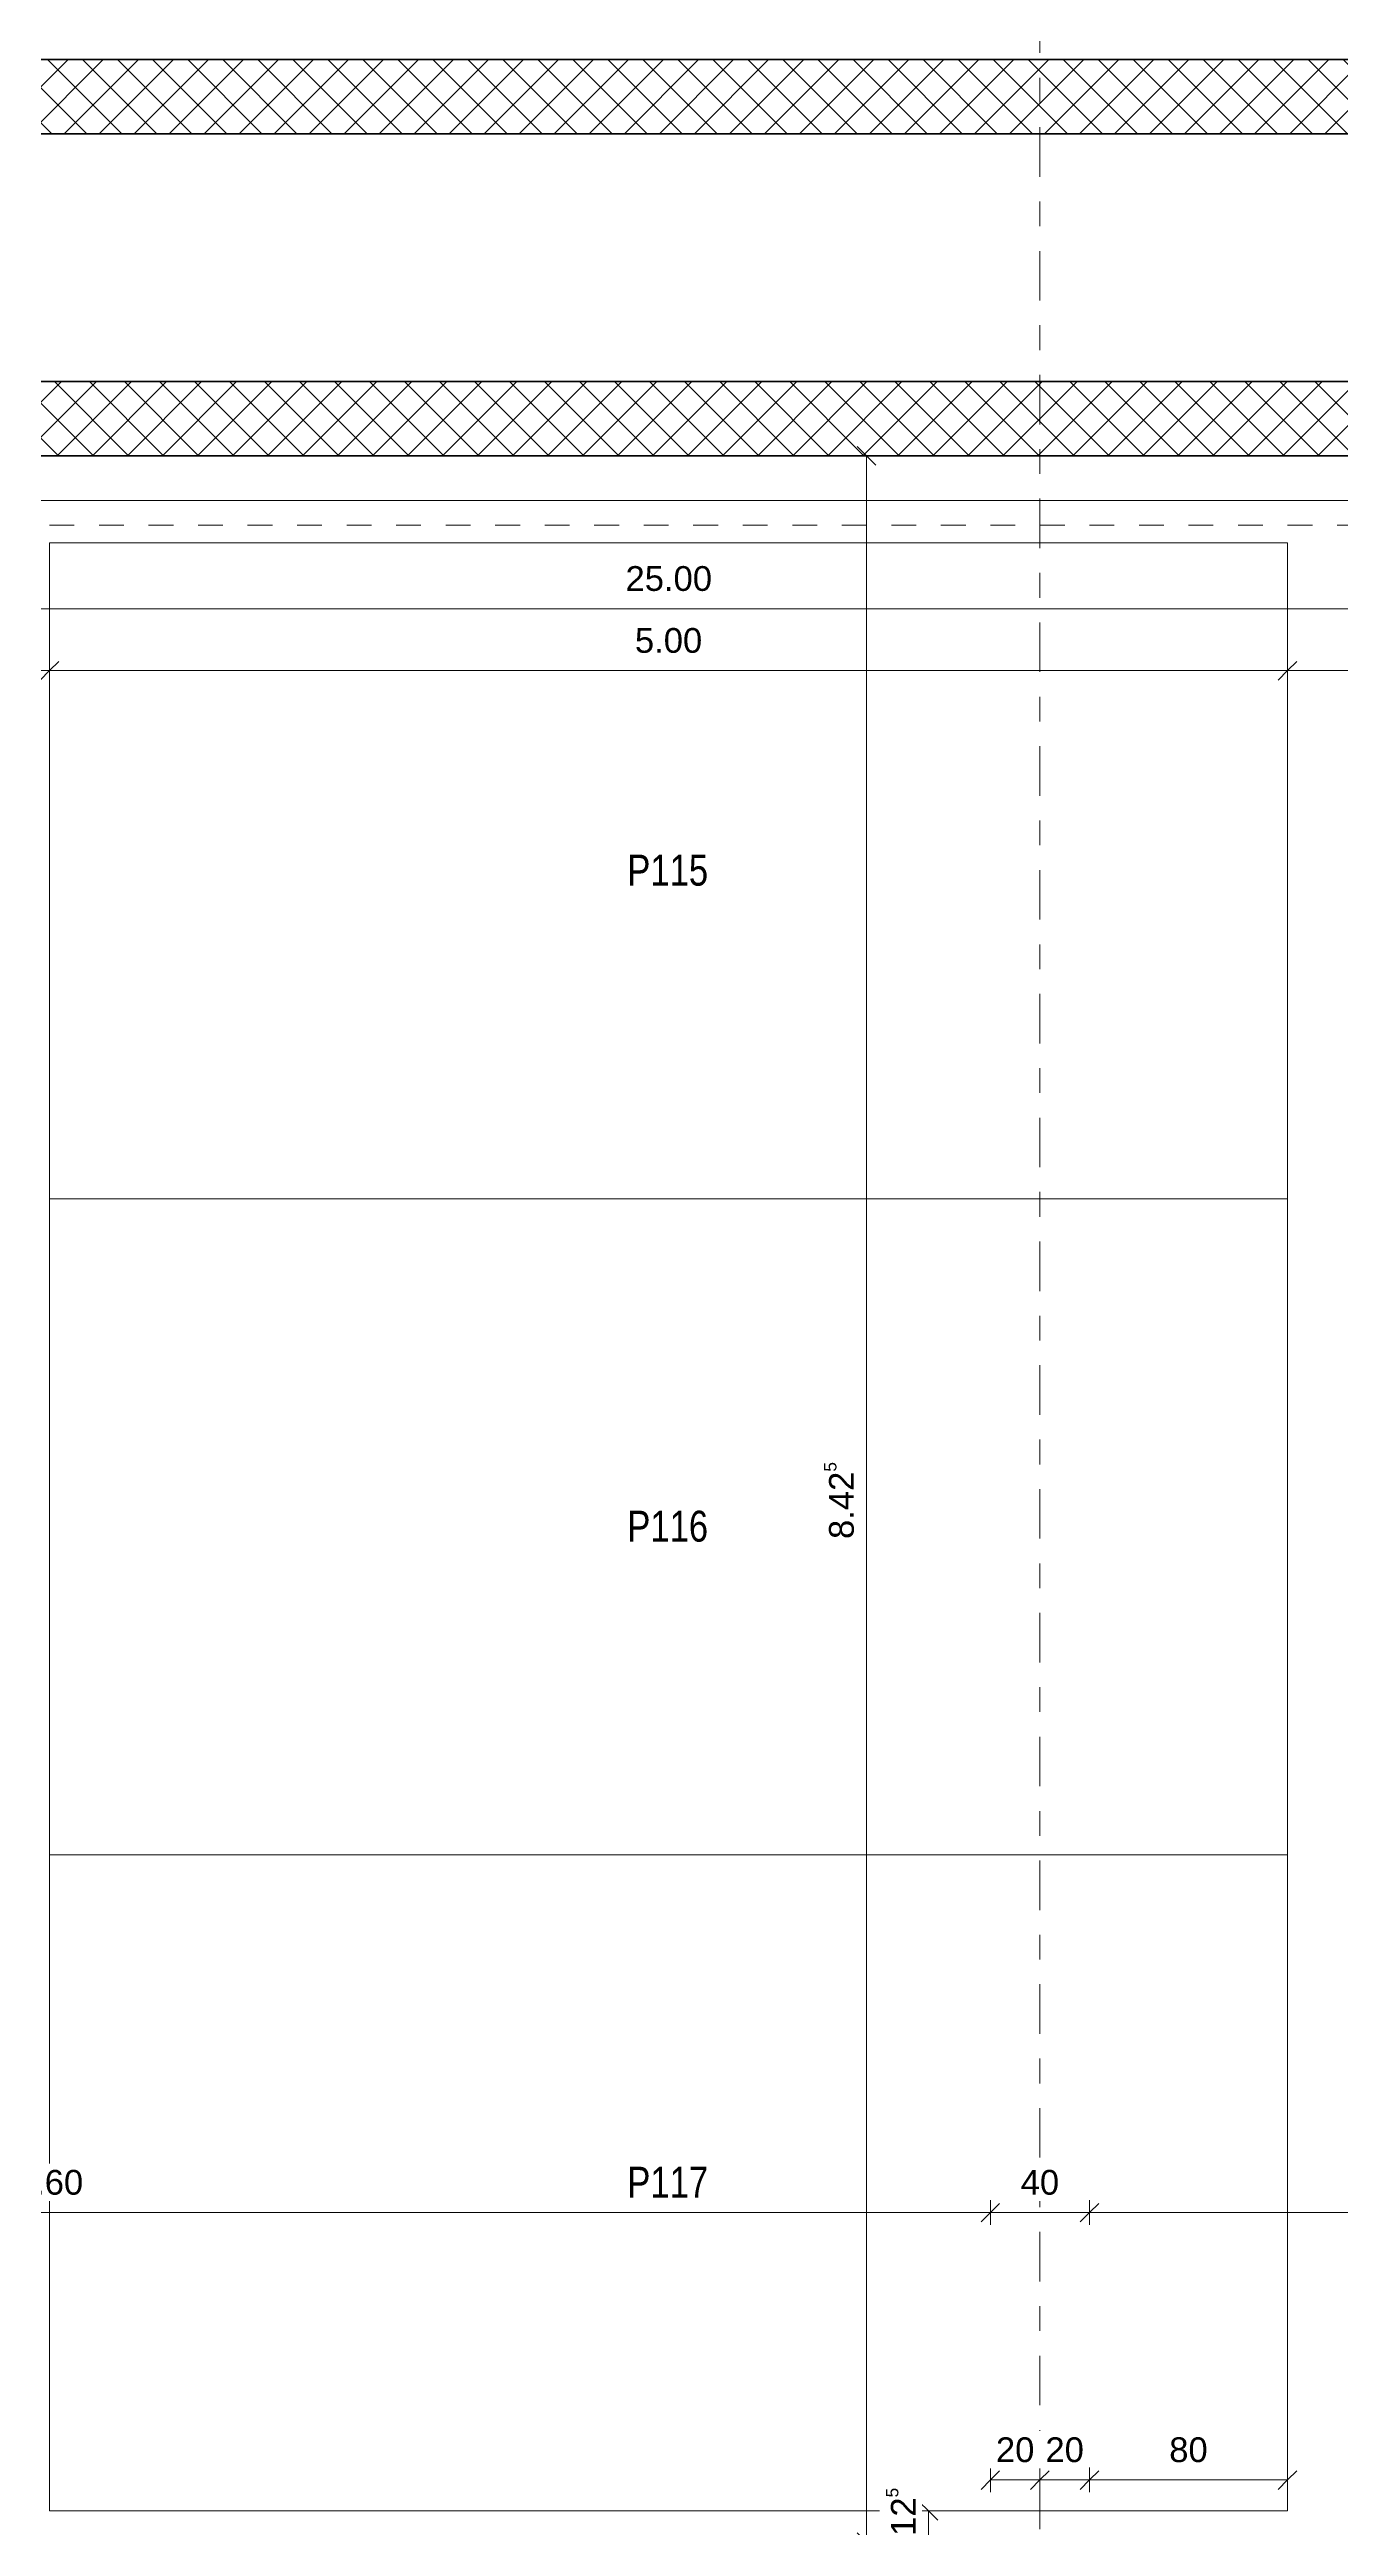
# Model space of a CAD drawing. Header units: metres. Extents: x -85.4 to -16.9, y -4 to 38.1.
# Drawn here: x -47.71 to -42.5, y 21.44 to 31.44 of the extents above; entities that cross this region are included whole.
import ezdxf

# ---------------------------------------------------------------- set-up
doc = ezdxf.new("R2010")
doc.units = ezdxf.units.M
doc.linetypes.add('_Rasterlinie_', pattern=[0.375, 0.2, -0.05, 0.075, -0.05])
doc.linetypes.add('Gestrichelt', pattern=[0.1, 0.05, -0.05])
for name, color, linetype, lineweight in [('A-____-____-DIMS', 7, 'Continuous', 5), ('A-____-____-DIMS-50', 7, 'Continuous', 5), ('A-FLOR-____-OTLN', 7, 'Continuous', 9), ('A-WALL-____-MCUT', 7, 'Continuous', 35), ('A-WALL-____-PATT', 7, 'Continuous', 35), ('C-PRKG-____-IDEN', 7, 'Continuous', 5), ('C-PRKG-____-OTLN', 7, 'Continuous', 9), ('S-GRID-____-OTLN', 7, 'Continuous', 5)]:
    doc.layers.add(name, color=color, linetype=linetype, lineweight=lineweight)
doc.layers.add('A-DETL-____-OTLN', color=5, linetype='Continuous', lineweight=9, true_color=0x0000ff)
doc.styles.add('Arial_2', font='arial.ttf', dxfattribs={"height": 0.1})
doc.styles.add('Arial_3', font='arial.ttf', dxfattribs={"width": 0.8, "height": 0.125})
doc.dimstyles.new('SUB_Rohbau_fein', dxfattribs={"dimscale": 0.3048, "dimtxt": 0.102026, "dimasz": 0.246063, "dimexe": 0.164042, "dimexo": 0.0625, "dimgap": 0.123031, "dimtad": 1, "dimrnd": 0.005, "dimzin": 0, "dimdsep": 46, "dimtxsty": 'Arial_2', "dimblk1": 'OBLIQUE', "dimblk2": 'OBLIQUE', "dimsah": 1, "dimcen": 0.09, "dimazin": 0, "dimtfac": 1, "dimtdec": 4, "dimtix": 1, "dimtmove": 0, "dimatfit": 3, "dimfxl": 0.164042, "dimfxlon": 1, "dimtvp": 1, "dimtfill": 1, "dimtolj": 1, "dimtzin": 0, "dimarcsym": 2})
doc.dimstyles.new('SUB_Rohbau_fein_2', dxfattribs={"dimscale": 0.3048, "dimtxt": 0.102026, "dimasz": 0.246063, "dimexe": 0.164042, "dimexo": 0.0625, "dimgap": 0.123031, "dimtad": 1, "dimdec": 1, "dimlfac": 100, "dimrnd": 0.5, "dimdsep": 46, "dimtxsty": 'Arial_2', "dimblk1": 'OBLIQUE', "dimblk2": 'OBLIQUE', "dimsah": 1, "dimcen": 0.09, "dimazin": 0, "dimtfac": 1, "dimtdec": 4, "dimtix": 1, "dimtmove": 0, "dimatfit": 3, "dimfxl": 0.164042, "dimfxlon": 1, "dimtvp": 1, "dimtfill": 1, "dimtolj": 1, "dimtzin": 0, "dimarcsym": 2})
doc.dimstyles.new('SUB_Rohbau_fein_3', dxfattribs={"dimscale": 0.3048, "dimtxt": 0.102026, "dimasz": 0.246063, "dimexe": 0.164042, "dimexo": 0.0625, "dimgap": 0.123031, "dimtad": 1, "dimdec": 1, "dimlfac": 100, "dimrnd": 0.5, "dimdsep": 46, "dimtxsty": 'Arial_2', "dimblk1": 'OBLIQUE', "dimblk2": 'OBLIQUE', "dimsah": 1, "dimcen": 0.09, "dimazin": 0, "dimtfac": 1, "dimtdec": 4, "dimtix": 1, "dimtmove": 2, "dimatfit": 3, "dimfxl": 0.164042, "dimfxlon": 1, "dimtvp": 1, "dimtfill": 1, "dimtolj": 1, "dimtzin": 0, "dimarcsym": 2})
pattern_1 = [(45, (-1.5, -0.67223), (-0.07071068, 0.07071068), []), (135, (-1.5, -0.67223), (-0.07071068, -0.07071068), [])]

# ---------------------------------------------------------------- blocks, each defined once
blk = doc.blocks.new('PP_Parkplatz - 2650 x 5000-V13--01_UG_OK_FFB_AF_lo')
at = {"layer": 'C-PRKG-____-OTLN', "color": 253, "true_color": 0x999999}
for p, q in [((-47.708, 24.151), (-47.708, 21.502)), ((-42.708, 24.151), (-47.708, 24.151)), ((-42.708, 24.151), (-47.708, 24.151)), ((-47.708, 24.151), (-47.708, 21.502)), ((-47.708, 21.502), (-47.708, 24.151)), ((-47.708, 24.151), (-42.708, 24.151)), ((-47.708, 24.151), (-47.708, 24.151)), ((-42.708, 24.151), (-42.708, 21.502)), ((-42.708, 21.502), (-42.708, 24.151)), ((-42.708, 24.151), (-42.708, 21.502)), ((-42.708, 24.151), (-42.708, 24.151)), ((-42.708, 21.502), (-47.708, 21.502)), ((-47.708, 21.502), (-42.708, 21.502)), ((-42.708, 21.502), (-47.708, 21.502)), ((-47.708, 21.502), (-47.708, 21.502)), ((-42.708, 21.502), (-42.708, 21.502))]:
    blk.add_line(p, q, dxfattribs=at)
blk = doc.blocks.new('DIMBLOCK201--01_UG_OK_FFB_AF_lo')
at = {"layer": 'A-____-____-DIMS-50'}
for p, q in [((-44.158, 21.502), (-44.196, 21.539)), ((-44.158, 21.502), (-44.208, 21.502)), ((-44.158, 21.377), (-44.196, 21.414)), ((-44.158, 21.502), (-44.158, 21.377)), ((-44.158, 21.502), (-44.121, 21.464)), ((-44.158, 21.502), (-44.108, 21.502)), ((-44.158, 21.377), (-44.208, 21.377)), ((-44.158, 21.377), (-44.121, 21.339)), ((-44.158, 21.377), (-44.108, 21.377))]:
    blk.add_line(p, q, dxfattribs=at)
at = {"layer": 'A-____-____-DIMS-50', "color": 0, "insert": (-44.33, 21.401), "char_height": 0.1, "width": 0.24852, "attachment_point": 1, "rotation": 90, "line_spacing_factor": 0.941778, "style": 'Arial_2', "bg_fill": 3, "box_fill_scale": 1.25, "bg_fill_color": 256, "bg_fill_true_color": 13158600, "bg_fill_transparency": 0}
blk.add_mtext('12\\A2\\H0.5x;\\S5^  ;\\H2x;', dxfattribs=at)
blk = doc.blocks.new('_Oblique')
at = {"color": 0, "linetype": 'ByBlock', "lineweight": -2}
blk.add_line((-0.5, -0.5), (0.5, 0.5), dxfattribs=at)
blk = doc.blocks.new('DIMBLOCK205--01_UG_OK_FFB_AF_lo')
at = {"layer": 'A-____-____-DIMS-50'}
for p, q in [((-43.908, 21.627), (-43.946, 21.589)), ((-43.908, 21.627), (-43.908, 21.677)), ((-43.908, 21.627), (-43.871, 21.664)), ((-43.908, 21.627), (-43.708, 21.627)), ((-43.908, 21.627), (-43.908, 21.577)), ((-43.708, 21.627), (-43.746, 21.589)), ((-43.708, 21.627), (-43.708, 21.677)), ((-43.708, 21.627), (-43.671, 21.664)), ((-43.708, 21.627), (-43.708, 21.577))]:
    blk.add_line(p, q, dxfattribs=at)
at = {"layer": 'A-____-____-DIMS-50', "color": 0, "insert": (-43.886, 21.799), "char_height": 0.1, "width": 0.18609, "attachment_point": 1, "line_spacing_factor": 0.941778, "style": 'Arial_2', "bg_fill": 3, "box_fill_scale": 1.25, "bg_fill_color": 256, "bg_fill_true_color": 13158600, "bg_fill_transparency": 0}
blk.add_mtext('20', dxfattribs=at)
blk = doc.blocks.new('DIMBLOCK206--01_UG_OK_FFB_AF_lo')
at = {"layer": 'A-____-____-DIMS-50'}
for p, q in [((-43.708, 21.627), (-43.746, 21.589)), ((-43.708, 21.627), (-43.708, 21.677)), ((-43.708, 21.627), (-43.671, 21.664)), ((-43.708, 21.627), (-43.508, 21.627)), ((-43.708, 21.627), (-43.708, 21.577)), ((-43.508, 21.627), (-43.546, 21.589)), ((-43.508, 21.627), (-43.508, 21.677)), ((-43.508, 21.627), (-43.471, 21.664)), ((-43.508, 21.627), (-43.508, 21.577))]:
    blk.add_line(p, q, dxfattribs=at)
at = {"layer": 'A-____-____-DIMS-50', "color": 0, "insert": (-43.686, 21.799), "char_height": 0.1, "width": 0.18609, "attachment_point": 1, "line_spacing_factor": 0.941778, "style": 'Arial_2', "bg_fill": 3, "box_fill_scale": 1.25, "bg_fill_color": 256, "bg_fill_true_color": 13158600, "bg_fill_transparency": 0}
blk.add_mtext('20', dxfattribs=at)
blk = doc.blocks.new('DIMBLOCK207--01_UG_OK_FFB_AF_lo')
at = {"layer": 'A-____-____-DIMS-50'}
for p, q in [((-43.508, 21.627), (-43.546, 21.589)), ((-43.508, 21.627), (-43.508, 21.677)), ((-43.508, 21.627), (-43.471, 21.664)), ((-43.508, 21.627), (-42.708, 21.627)), ((-43.508, 21.627), (-43.508, 21.577)), ((-42.708, 21.627), (-42.746, 21.589)), ((-42.708, 21.627), (-42.708, 21.677)), ((-42.708, 21.627), (-42.671, 21.664)), ((-42.708, 21.627), (-42.708, 21.577))]:
    blk.add_line(p, q, dxfattribs=at)
at = {"layer": 'A-____-____-DIMS-50', "color": 0, "insert": (-43.186, 21.799), "char_height": 0.1, "width": 0.18609, "attachment_point": 1, "line_spacing_factor": 0.941778, "style": 'Arial_2', "bg_fill": 3, "box_fill_scale": 1.25, "bg_fill_color": 256, "bg_fill_true_color": 13158600, "bg_fill_transparency": 0}
blk.add_mtext('80', dxfattribs=at)
blk = doc.blocks.new('DIMBLOCK257--01_UG_OK_FFB_AF_lo')
at = {"layer": 'A-____-____-DIMS-50'}
for p, q in [((-44.408, 29.802), (-44.446, 29.839)), ((-44.408, 29.802), (-44.458, 29.802)), ((-44.408, 21.377), (-44.408, 29.802)), ((-44.408, 29.802), (-44.371, 29.764)), ((-44.408, 29.802), (-44.358, 29.802)), ((-44.408, 21.377), (-44.446, 21.414)), ((-44.408, 21.377), (-44.458, 21.377)), ((-44.408, 21.377), (-44.371, 21.339)), ((-44.408, 21.377), (-44.358, 21.377))]:
    blk.add_line(p, q, dxfattribs=at)
at = {"layer": 'A-____-____-DIMS-50', "color": 0, "insert": (-44.58, 25.427), "char_height": 0.1, "width": 0.38809, "attachment_point": 1, "rotation": 90, "line_spacing_factor": 0.941778, "style": 'Arial_2', "bg_fill": 3, "box_fill_scale": 1.25, "bg_fill_color": 256, "bg_fill_true_color": 13158600, "bg_fill_transparency": 0}
blk.add_mtext('8.42\\A2\\H0.5x;\\S5^  ;\\H2x;', dxfattribs=at)
blk = doc.blocks.new('DIMBLOCK282--01_UG_OK_FFB_AF_lo')
at = {"layer": 'A-____-____-DIMS-50'}
for p, q in [((-57.708, 29.184), (-57.708, 29.234)), ((-57.708, 29.184), (-57.671, 29.221)), ((-32.708, 29.184), (-32.708, 29.234)), ((-32.708, 29.184), (-32.671, 29.221)), ((-57.708, 29.184), (-57.746, 29.146)), ((-57.708, 29.184), (-32.708, 29.184)), ((-57.708, 29.184), (-57.708, 29.134)), ((-32.708, 29.184), (-32.746, 29.146)), ((-32.708, 29.184), (-32.708, 29.134))]:
    blk.add_line(p, q, dxfattribs=at)
at = {"layer": 'A-____-____-DIMS-50', "color": 0, "insert": (-45.382, 29.356), "char_height": 0.1, "width": 0.4187, "attachment_point": 1, "line_spacing_factor": 0.941778, "style": 'Arial_2', "bg_fill": 3, "box_fill_scale": 1.25, "bg_fill_color": 256, "bg_fill_true_color": 13158600, "bg_fill_transparency": 0}
blk.add_mtext('25.00', dxfattribs=at)
blk = doc.blocks.new('DIMBLOCK284--01_UG_OK_FFB_AF_lo')
at = {"layer": 'A-____-____-DIMS-50'}
for p, q in [((-52.708, 28.934), (-52.746, 28.896)), ((-52.708, 28.934), (-52.708, 28.984)), ((-52.708, 28.934), (-52.671, 28.971)), ((-52.708, 28.934), (-47.708, 28.934)), ((-52.708, 28.934), (-52.708, 28.884)), ((-47.708, 28.934), (-47.746, 28.896)), ((-47.708, 28.934), (-47.708, 28.984)), ((-47.708, 28.934), (-47.671, 28.971)), ((-47.708, 28.934), (-47.708, 28.884))]:
    blk.add_line(p, q, dxfattribs=at)
at = {"layer": 'A-____-____-DIMS-50', "color": 0, "insert": (-50.344, 29.106), "char_height": 0.1, "width": 0.32565, "attachment_point": 1, "line_spacing_factor": 0.941778, "style": 'Arial_2', "bg_fill": 3, "box_fill_scale": 1.25, "bg_fill_color": 256, "bg_fill_true_color": 13158600, "bg_fill_transparency": 0}
blk.add_mtext('5.00', dxfattribs=at)
blk = doc.blocks.new('DIMBLOCK285--01_UG_OK_FFB_AF_lo')
at = {"layer": 'A-____-____-DIMS-50'}
for p, q in [((-47.708, 28.934), (-47.746, 28.896)), ((-47.708, 28.934), (-47.708, 28.984)), ((-47.708, 28.934), (-47.671, 28.971)), ((-47.708, 28.934), (-42.708, 28.934)), ((-47.708, 28.934), (-47.708, 28.884)), ((-42.708, 28.934), (-42.746, 28.896)), ((-42.708, 28.934), (-42.708, 28.984)), ((-42.708, 28.934), (-42.671, 28.971)), ((-42.708, 28.934), (-42.708, 28.884))]:
    blk.add_line(p, q, dxfattribs=at)
at = {"layer": 'A-____-____-DIMS-50', "color": 0, "insert": (-45.344, 29.106), "char_height": 0.1, "width": 0.32565, "attachment_point": 1, "line_spacing_factor": 0.941778, "style": 'Arial_2', "bg_fill": 3, "box_fill_scale": 1.25, "bg_fill_color": 256, "bg_fill_true_color": 13158600, "bg_fill_transparency": 0}
blk.add_mtext('5.00', dxfattribs=at)
blk = doc.blocks.new('DIMBLOCK286--01_UG_OK_FFB_AF_lo')
at = {"layer": 'A-____-____-DIMS-50'}
for p, q in [((-42.708, 28.934), (-42.746, 28.896)), ((-42.708, 28.934), (-42.708, 28.984)), ((-42.708, 28.934), (-42.671, 28.971)), ((-42.708, 28.934), (-37.708, 28.934)), ((-42.708, 28.934), (-42.708, 28.884)), ((-37.708, 28.934), (-37.746, 28.896)), ((-37.708, 28.934), (-37.708, 28.984)), ((-37.708, 28.934), (-37.671, 28.971)), ((-37.708, 28.934), (-37.708, 28.884))]:
    blk.add_line(p, q, dxfattribs=at)
at = {"layer": 'A-____-____-DIMS-50', "color": 0, "insert": (-40.344, 29.106), "char_height": 0.1, "width": 0.32565, "attachment_point": 1, "line_spacing_factor": 0.941778, "style": 'Arial_2', "bg_fill": 3, "box_fill_scale": 1.25, "bg_fill_color": 256, "bg_fill_true_color": 13158600, "bg_fill_transparency": 0}
blk.add_mtext('5.00', dxfattribs=at)
blk = doc.blocks.new('DIMBLOCK405--01_UG_OK_FFB_AF_lo')
at = {"layer": 'A-____-____-DIMS-50'}
for p, q in [((-51.508, 22.707), (-51.508, 22.757)), ((-51.508, 22.707), (-51.471, 22.744)), ((-43.908, 22.707), (-43.908, 22.757)), ((-43.908, 22.707), (-43.871, 22.744)), ((-51.508, 22.707), (-51.546, 22.669)), ((-51.508, 22.707), (-43.908, 22.707)), ((-51.508, 22.707), (-51.508, 22.657)), ((-43.908, 22.707), (-43.946, 22.669)), ((-43.908, 22.707), (-43.908, 22.657))]:
    blk.add_line(p, q, dxfattribs=at)
at = {"layer": 'A-____-____-DIMS-50', "color": 0, "insert": (-47.844, 22.879), "char_height": 0.1, "width": 0.32565, "attachment_point": 1, "line_spacing_factor": 0.941778, "style": 'Arial_2', "bg_fill": 3, "box_fill_scale": 1.25, "bg_fill_color": 256, "bg_fill_true_color": 13158600, "bg_fill_transparency": 0}
blk.add_mtext('7.60', dxfattribs=at)
blk = doc.blocks.new('DIMBLOCK406--01_UG_OK_FFB_AF_lo')
at = {"layer": 'A-____-____-DIMS-50'}
for p, q in [((-43.908, 22.707), (-43.908, 22.757)), ((-43.908, 22.707), (-43.871, 22.744)), ((-43.508, 22.707), (-43.508, 22.757)), ((-43.508, 22.707), (-43.471, 22.744)), ((-43.908, 22.707), (-43.946, 22.669)), ((-43.908, 22.707), (-43.508, 22.707)), ((-43.908, 22.707), (-43.908, 22.657)), ((-43.508, 22.707), (-43.546, 22.669)), ((-43.508, 22.707), (-43.508, 22.657))]:
    blk.add_line(p, q, dxfattribs=at)
at = {"layer": 'A-____-____-DIMS-50', "color": 0, "insert": (-43.786, 22.879), "char_height": 0.1, "width": 0.18609, "attachment_point": 1, "line_spacing_factor": 0.941778, "style": 'Arial_2', "bg_fill": 3, "box_fill_scale": 1.25, "bg_fill_color": 256, "bg_fill_true_color": 13158600, "bg_fill_transparency": 0}
blk.add_mtext('40', dxfattribs=at)
blk = doc.blocks.new('DIMBLOCK407--01_UG_OK_FFB_AF_lo')
at = {"layer": 'A-____-____-DIMS-50'}
for p, q in [((-43.508, 22.707), (-43.508, 22.757)), ((-43.508, 22.707), (-43.471, 22.744)), ((-36.908, 22.707), (-36.908, 22.757)), ((-36.908, 22.707), (-36.871, 22.744)), ((-43.508, 22.707), (-43.546, 22.669)), ((-43.508, 22.707), (-36.908, 22.707)), ((-43.508, 22.707), (-43.508, 22.657)), ((-36.908, 22.707), (-36.946, 22.669)), ((-36.908, 22.707), (-36.908, 22.657))]:
    blk.add_line(p, q, dxfattribs=at)
at = {"layer": 'A-____-____-DIMS-50', "color": 0, "insert": (-40.344, 22.879), "char_height": 0.1, "width": 0.32565, "attachment_point": 1, "line_spacing_factor": 0.941778, "style": 'Arial_2', "bg_fill": 3, "box_fill_scale": 1.25, "bg_fill_color": 256, "bg_fill_true_color": 13158600, "bg_fill_transparency": 0}
blk.add_mtext('6.60', dxfattribs=at)

msp = doc.modelspace()

# ---------------------------------------------------------------- hatches: boundary and pattern name
at = {"layer": 'A-WALL-____-PATT', "lineweight": 9}
h = msp.add_hatch(dxfattribs=at)
h.set_pattern_fill('FP_1', color=256, style=0, pattern_type=2)
h.set_pattern_definition(pattern_1)
h.paths.add_polyline_path([(-18.6786, 31.1016), (-18.6786, 31.4016), (-69.9425, 31.4016), (-70.2151, 31.1016), (-22.8379, 31.1016)])
h = msp.add_hatch(dxfattribs=at)
h.set_pattern_fill('FP_1', color=256, style=0, pattern_type=2)
h.set_pattern_definition(pattern_1)
h.paths.add_polyline_path([(-26.843, 29.8016), (-19.538, 29.8016), (-19.538, 30.1016), (-62.1928, 30.1016), (-62.1928, 29.8016), (-26.9972, 29.8016)])
h.paths.add_polyline_path([(-69.1099, 29.8016), (-64.3928, 29.8016), (-64.3928, 30.1016), (-70.0159, 30.1016), (-70.0159, 29.8016), (-69.6298, 29.8016)])
h.paths.add_polyline_path([(-18.6786, 29.8016), (-18.6786, 30.1016), (-19.438, 30.1016), (-19.438, 29.8016)])

# ---------------------------------------------------------------- linework, layer by layer
at = {"layer": 'A-DETL-____-OTLN', "color": 7, "linetype": 'Gestrichelt'}
msp.add_line((-57.708, 29.5209), (-40.818, 29.5209), dxfattribs=at)
at = {"layer": 'A-FLOR-____-OTLN'}
for p, q in [((-40.788, 29.8009), (-57.708, 29.8009)), ((-40.818, 29.6216), (-57.708, 29.6216))]:
    msp.add_line(p, q, dxfattribs=at)
at = {"layer": 'A-WALL-____-MCUT'}
for p, q in [((-18.6786, 31.4016), (-69.9425, 31.4016)), ((-69.8098, 31.1016), (-18.6786, 31.1016)), ((-69.4159, 30.1016), (-19.538, 30.1016)), ((-40.788, 29.8016), (-57.708, 29.8016))]:
    msp.add_line(p, q, dxfattribs=at)
at = {"layer": 'S-GRID-____-OTLN', "color": 8, "linetype": '_Rasterlinie_', "true_color": 0x808080}
msp.add_line((-43.708, -3.5715), (-43.708, 33.6425), dxfattribs=at)

# ---------------------------------------------------------------- block references
at = {"layer": 'C-PRKG-____-OTLN', "color": 253, "true_color": 0x999999}
for p in [(0, 5.2989), (0, 2.6495), (0, 0)]:
    msp.add_blockref('PP_Parkplatz - 2650 x 5000-V13--01_UG_OK_FFB_AF_lo', p, dxfattribs=at)

# ---------------------------------------------------------------- next in the draw order: texts
at = {"layer": 'C-PRKG-____-IDEN', "char_height": 0.125, "width": 0.391223, "attachment_point": 1, "style": 'Arial_3', "bg_fill": 3, "box_fill_scale": 1.25, "bg_fill_color": 256, "bg_fill_true_color": 13158600, "bg_fill_transparency": 0}
for s, insert in [('P115', (-45.3746, 28.1907)), ('P116', (-45.3746, 25.5413)), ('P117', (-45.3746, 22.8918))]:
    msp.add_mtext(s, dxfattribs=dict(at, insert=insert))

# ---------------------------------------------------------------- next in the draw order: dimensions: what is measured, and where the dimension line sits
at = {"layer": 'A-____-____-DIMS'}
dim = msp.add_linear_dim(base=(-43.708, 21.6266), p1=(-43.908, 21.5766), p2=(-43.708, 21.6766), dimstyle='SUB_Rohbau_fein_2', override={"dimpost": '<>', "dimfxl": 0.223607}, dxfattribs=at)
dim.commit()
dim.dimension.update_dxf_attribs({"geometry": 'DIMBLOCK205--01_UG_OK_FFB_AF_lo', "text_midpoint": (-43.808, 21.7151)})
dim = msp.add_linear_dim(base=(-44.158, 21.3766), p1=(-44.108, 21.5016), p2=(-44.108, 21.3766), angle=90, text='\\A1;12\\Q;{\\A1;{\\H0.5x;\\S5^ ;}}', dimstyle='SUB_Rohbau_fein_3', override={"dimpost": '<>', "dimfxl": 0.125006}, dxfattribs=at)
dim.commit()
dim.dimension.update_dxf_attribs({"geometry": 'DIMBLOCK201--01_UG_OK_FFB_AF_lo', "text_midpoint": (-44.2634, 21.5249), "dimtype": 160, "text_rotation": 90})

# ---------------------------------------------------------------- next in the draw order: dimensions: what is measured, and where the dimension line sits
dim = msp.add_linear_dim(base=(-44.408, 29.8016), p1=(-44.358, 21.3766), p2=(-44.458, 29.8016), angle=90, text='\\A1;8.42\\Q;{\\A1;{\\H0.5x;\\S5^ ;}}', dimstyle='SUB_Rohbau_fein', override={"dimpost": '<>', "dimfxl": 8.425593}, dxfattribs=at)
dim.commit()
dim.dimension.update_dxf_attribs({"geometry": 'DIMBLOCK257--01_UG_OK_FFB_AF_lo', "text_midpoint": (-44.4966, 25.5891)})
dim = msp.add_linear_dim(base=(-43.508, 21.6266), p1=(-43.708, 21.6766), p2=(-43.508, 21.5766), dimstyle='SUB_Rohbau_fein_2', override={"dimpost": '<>', "dimfxl": 0.223607}, dxfattribs=at)
dim.commit()
dim.dimension.update_dxf_attribs({"geometry": 'DIMBLOCK206--01_UG_OK_FFB_AF_lo', "text_midpoint": (-43.608, 21.7151)})

# ---------------------------------------------------------------- next in the draw order: dimensions: what is measured, and where the dimension line sits
for base, p1, p2, dimstyle, override, picture, middle in [((-32.708, 29.184), (-57.708, 29.234), (-32.708, 29.234), 'SUB_Rohbau_fein', {"dimpost": '<>', "dimfxl": 25}, 'DIMBLOCK282--01_UG_OK_FFB_AF_lo', (-45.208, 29.2725)), ((-43.908, 22.7066), (-51.508, 22.6566), (-43.908, 22.6566), 'SUB_Rohbau_fein', {"dimpost": '<>', "dimfxl": 7.6}, 'DIMBLOCK405--01_UG_OK_FFB_AF_lo', (-47.708, 22.7951)), ((-42.708, 21.6266), (-43.508, 21.5766), (-42.708, 21.5766), 'SUB_Rohbau_fein_2', {"dimpost": '<>', "dimfxl": 0.8}, 'DIMBLOCK207--01_UG_OK_FFB_AF_lo', (-43.108, 21.7151))]:
    dim = msp.add_linear_dim(base=base, p1=p1, p2=p2, dimstyle=dimstyle, override=override, dxfattribs=at)
    dim.commit()
    dim.dimension.update_dxf_attribs({"geometry": picture, "text_midpoint": middle})

# ---------------------------------------------------------------- next in the draw order: dimensions: what is measured, and where the dimension line sits
for base, p1, p2, dimstyle, override, picture, middle in [((-47.708, 28.934), (-52.708, 28.984), (-47.708, 28.984), 'SUB_Rohbau_fein', {"dimpost": '<>', "dimfxl": 5}, 'DIMBLOCK284--01_UG_OK_FFB_AF_lo', (-50.208, 29.0225)), ((-43.508, 22.7066), (-43.908, 22.6566), (-43.508, 22.6566), 'SUB_Rohbau_fein_2', {"dimpost": '<>', "dimfxl": 0.4}, 'DIMBLOCK406--01_UG_OK_FFB_AF_lo', (-43.708, 22.7951))]:
    dim = msp.add_linear_dim(base=base, p1=p1, p2=p2, dimstyle=dimstyle, override=override, dxfattribs=at)
    dim.commit()
    dim.dimension.update_dxf_attribs({"geometry": picture, "text_midpoint": middle})

# ---------------------------------------------------------------- next in the draw order: dimensions: what is measured, and where the dimension line sits
for base, p1, p2, override, picture, middle in [((-42.708, 28.934), (-47.708, 28.984), (-42.708, 28.984), {"dimpost": '<>', "dimfxl": 5}, 'DIMBLOCK285--01_UG_OK_FFB_AF_lo', (-45.208, 29.0225)), ((-36.908, 22.7066), (-43.508, 22.6566), (-36.908, 22.6566), {"dimpost": '<>', "dimfxl": 6.6}, 'DIMBLOCK407--01_UG_OK_FFB_AF_lo', (-40.208, 22.7951))]:
    dim = msp.add_linear_dim(base=base, p1=p1, p2=p2, dimstyle='SUB_Rohbau_fein', override=override, dxfattribs=at)
    dim.commit()
    dim.dimension.update_dxf_attribs({"geometry": picture, "text_midpoint": middle})

# ---------------------------------------------------------------- next in the draw order: dimensions: what is measured, and where the dimension line sits
dim = msp.add_linear_dim(base=(-37.708, 28.934), p1=(-42.708, 28.984), p2=(-37.708, 28.984), dimstyle='SUB_Rohbau_fein', override={"dimpost": '<>', "dimfxl": 5}, dxfattribs=at)
dim.commit()
dim.dimension.update_dxf_attribs({"geometry": 'DIMBLOCK286--01_UG_OK_FFB_AF_lo', "text_midpoint": (-40.208, 29.0225)})

doc.saveas('drawing.dxf')
